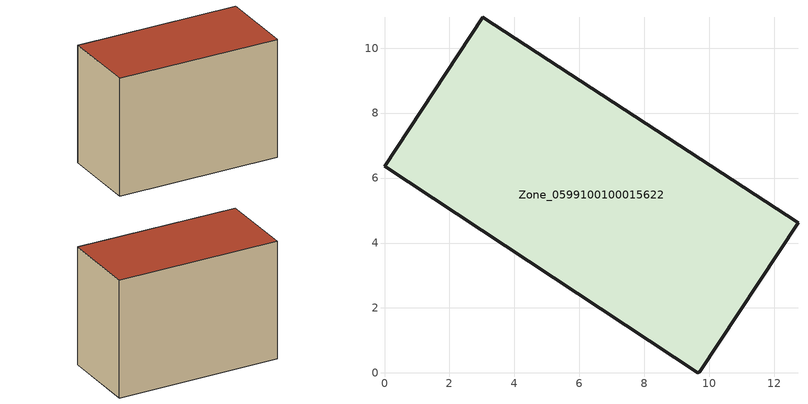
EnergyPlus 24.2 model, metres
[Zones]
Zone_0599100100015622
 floor ground (C_G): 9.71,0.04 9.64,0 0,6.36 3.03,10.96 12.73,4.62 z1.67
 wall outside (C_F): 9.64,0 9.71,0.04 12.73,4.62 3.03,10.96 0,6.36 9.64,0 z1.67:10.06
 roof outside (C_R): 12.73,4.62 3.03,10.96 0,6.36 9.64,0 9.71,0.04 z10.06
[BUILDING]
Pand.0599100100015622: North Axis=0; Terrain=City; Loads Convergence Tolerance Value=0.04; Temperature Convergence Tolerance Value=0.4; Solar Distribution=FullExterior; Maximum Number of Warmup Days=25; Minimum Number of Warmup Days=1
[Site:Location]
Rotterdam.The.Hague.AP_ZH_NLD Design_Conditions: Latitude=51.96; Longitude=4.45; Time Zone=1; Elevation=-4.5
[SITE:GROUNDTEMPERATURE:BUILDINGSURFACE]
18, 18, 18, 18, 18, 18, 18, 18, 18, 18, 18, 18
[MATERIAL] Thermal Absorptance=0.9; Solar Absorptance=0.7; Visible Absorptance=0.7
Name | Roughness | Thickness | Conductivity | Density | Specific Heat
G.TC.2015-2018 | MediumSmooth | 0.15 | 0.0428571 | 540 | 1210
F.TC.2015-2018 | Rough | 0.3 | 0.0666667 | 1920 | 840
R.TC.2015-2018 | MediumRough | 0.2 | 0.0333333 | 1500 | 1000
[CONSTRUCTION]
C_G: G.TC.2015-2018
C_F: F.TC.2015-2018
C_R: R.TC.2015-2018
[ZONE]
Zone_0599100100015622: Type=1; Multiplier=1; Ceiling Height=Autocalculate; Volume=Autocalculate; Floor Area=autocalculate; Part of Total Floor Area=Yes
[ZONEINFILTRATION:DESIGNFLOWRATE]
Infil_Zone_0599100100015622: Zone or ZoneList or Space or SpaceList=Zone_0599100100015622; Schedule=AlwaysOn; Design Flow Rate Calculation Method=Flow/Area; Flow Rate per Floor Area=0.0015; Constant Term Coefficient=1; Temperature Term Coefficient=0; Velocity Term Coefficient=0; Velocity Squared Term Coefficient=0
[HVACTEMPLATE:ZONE:IDEALLOADSAIRSYSTEM]
Zone_0599100100015622: Maximum Heating Supply Air Temperature=50; Minimum Cooling Supply Air Temperature=13; Maximum Heating Supply Air Humidity Ratio=0.0156; Minimum Cooling Supply Air Humidity Ratio=0.0077; Heating Limit=NoLimit; Cooling Limit=NoLimit; Dehumidification Control Type=ConstantSensibleHeatRatio; Cooling Sensible Heat Ratio=0.7; Dehumidification Setpoint=60; Humidification Control Type=None; Humidification Setpoint=30; Outdoor Air Method=None; Outdoor Air Flow Rate per Person=0.00944; Outdoor Air Flow Rate per Zone Floor Area=0; Outdoor Air Flow Rate per Zone=0; Demand Controlled Ventilation Type=None; Outdoor Air Economizer Type=NoEconomizer; Heat Recovery Type=None; Sensible Heat Recovery Effectiveness=0.7; Latent Heat Recovery Effectiveness=0.65
[ZONECONTROL:THERMOSTAT]
ThermostatControl_Zone_0599100100015622: Zone or ZoneList=Zone_0599100100015622; Control Type Schedule=DualSetpointControlType; Control 1=Thermostat_Zone_0599100100015622; Temperature Difference Between Cutout And Setpoint=0
[THERMOSTATSETPOINT:DUALSETPOINT]
Thermostat_Zone_0599100100015622: Heating Setpoint Temperature Schedule=HeatingSetpoint_Zone_0599100100015622; Cooling Setpoint Temperature Schedule=CoolingSetpoint_Zone_0599100100015622
[SCHEDULE:COMPACT]
HeatingSetpoint_Zone_0599100100015622: Through: 12/31, For: AllDays, Until: 24:00, 21
CoolingSetpoint_Zone_0599100100015622: Through: 12/31, For: AllDays, Until: 24:00, 24
DualSetpointControlType: Through: 12/31, For: AllDays, Until: 24:00, 4
AlwaysOn: Through: 12/31, For: AllDays, Until: 24:00, 1
